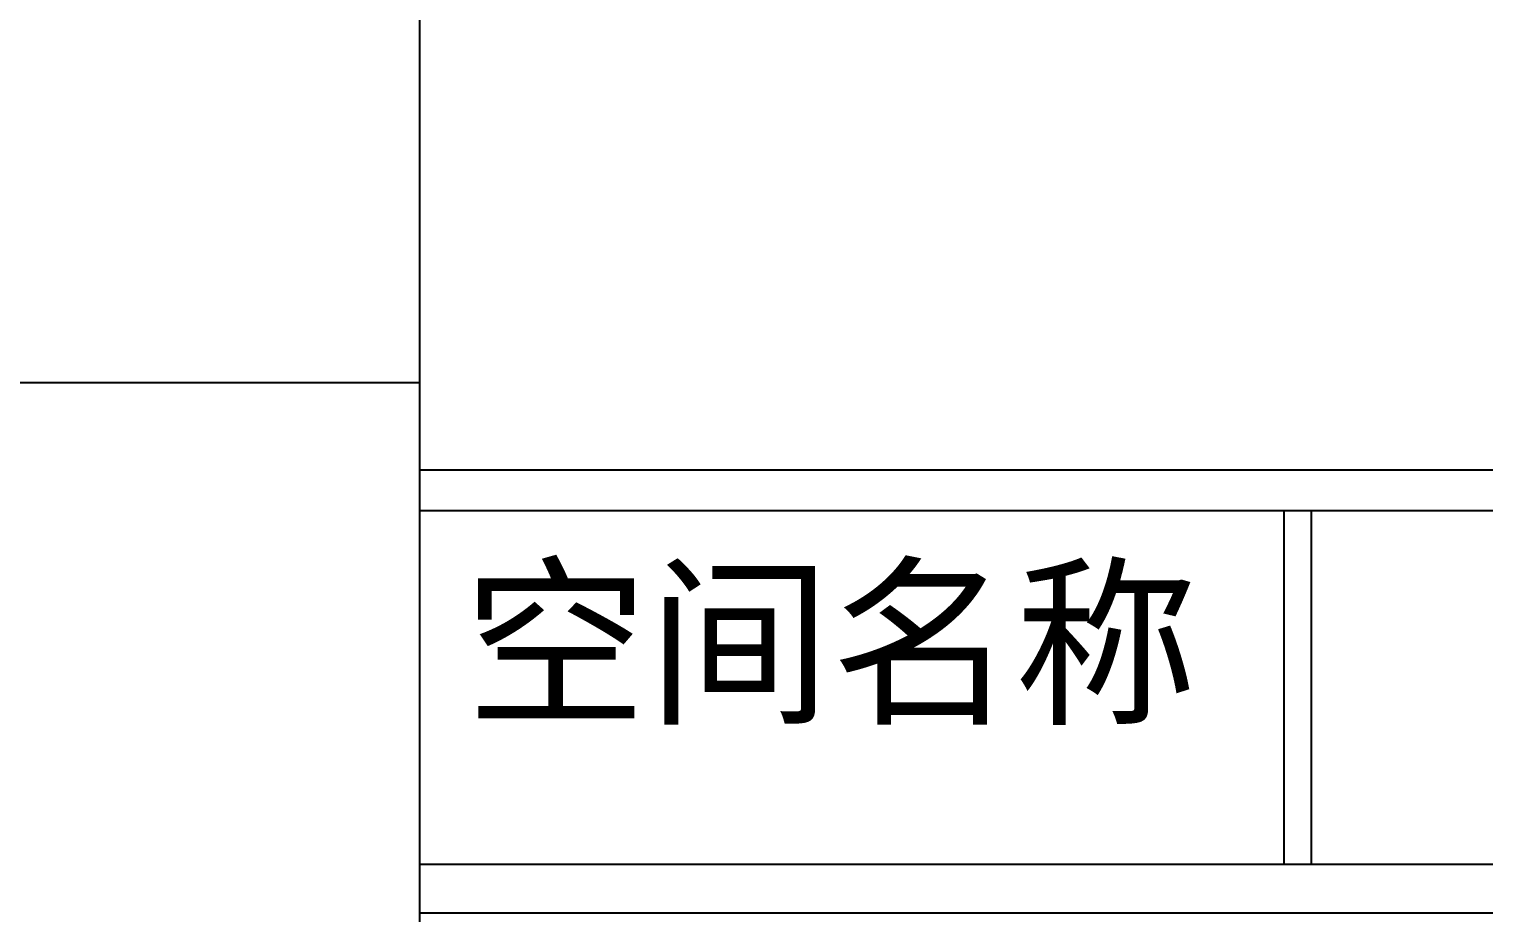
# Model space of a CAD drawing. Header units: millimetres. Extents: x 4862 to 20554, y 7569 to 11262.
# Drawn here: x 8384.3 to 8439.7, y 10161.8 to 10195.5 of the extents above; entities that cross this region are included whole.
import ezdxf

# ---------------------------------------------------------------- set-up
doc = ezdxf.new("R2010")
doc.units = ezdxf.units.MM
doc.styles.add('宋体', font='SimSun.ttf')

# ---------------------------------------------------------------- blocks, each defined once
blk = doc.blocks.new('A$C398a0407')
for p, q in [((8133.99, 64), (8133.99, 6784)), ((8133.99, 5895.43), (9568, 5895.43)), ((8133.99, 5871.3), (9568, 5871.3)), ((8133.99, 5871.3), (9568, 5871.3)), ((8647.72, 5871.3), (8647.72, 5661.01)), ((8664.07, 5871.3), (8664.07, 5661.01)), ((8133.99, 5661.01), (9568, 5661.01)), ((8133.99, 5632.05), (9568, 5632.05))]:
    blk.add_line(p, q)
at = {"color": 8, "insert": (8160.33, 5832.63), "char_height": 80, "attachment_point": 1, "style": '宋体'}
blk.add_mtext_dynamic_manual_height_columns('空间名称', width=575.6605, gutter_width=12.06, heights=[0], dxfattribs=at)

msp = doc.modelspace()

# ---------------------------------------------------------------- linework, layer by layer
msp.add_lwpolyline([(7906.253, 10182.036), (8399.185, 10182.036), (8399.185, 10220.463), (7906.253, 10220.463)], close=True)

# ---------------------------------------------------------------- block references
at = {"xscale": 0.06409397039984752, "yscale": 0.06409397039984752, "zscale": 0.06409397039984752}
msp.add_blockref('A$C398a0407', (7877.845, 9800.845), dxfattribs=at)

doc.saveas('drawing.dxf')
